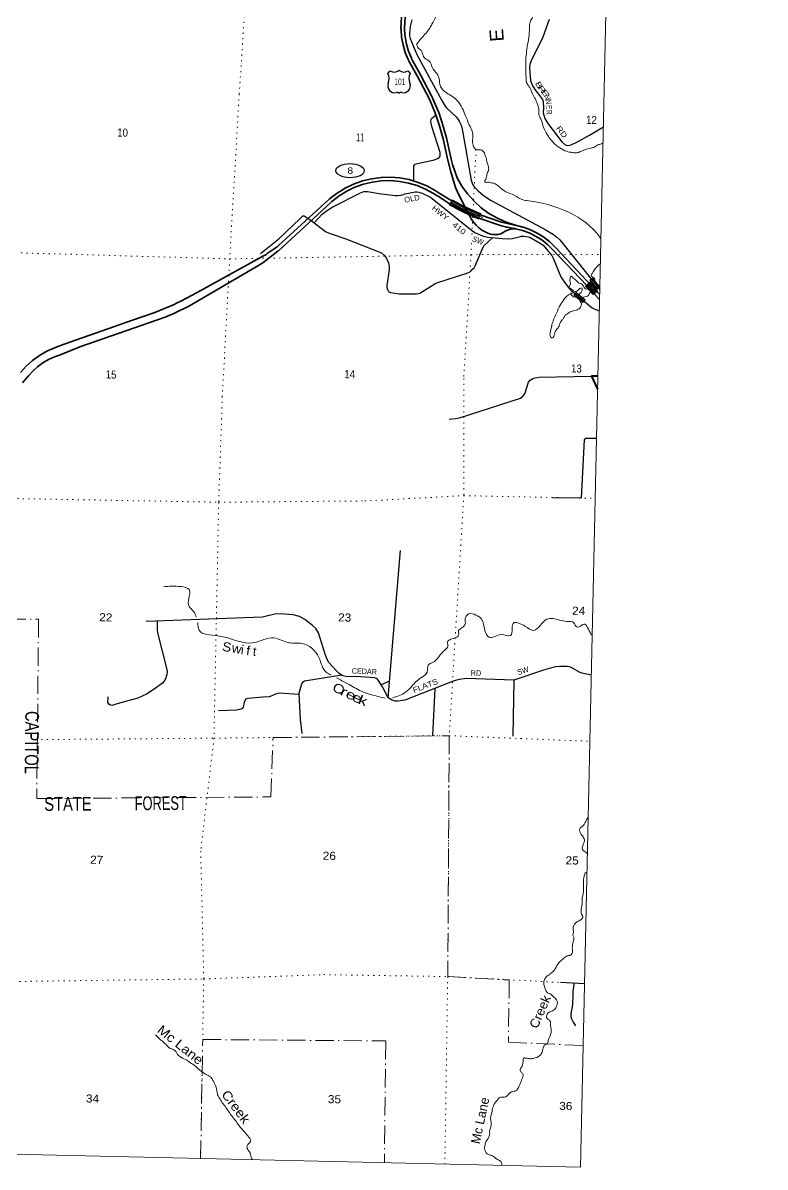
# Model space of a CAD drawing. Header units: feet. Extents: x -751810 to -497223, y -177792 to 12311.
# Drawn here: x -513440 to -497223, y -177792 to -152793 of the extents above; entities that cross this region are included whole.
import ezdxf
from ezdxf.enums import TextEntityAlignment as Align

# ---------------------------------------------------------------- set-up
doc = ezdxf.new("R2010")
doc.units = ezdxf.units.FT
doc.header["$LTSCALE"] = 80
doc.linetypes.add('DOT_DASHED', pattern=[7.7, 5, -1.2, 0.3, -1.2])
doc.linetypes.add('DOTTED', pattern=[1.5, 0.3, -1.2])
for name, color, linetype, lineweight in [('16', 7, 'Continuous', 25), ('17', 7, 'Continuous', 25), ('20', 7, 'Continuous', 70), ('23', 7, 'Continuous', 70), ('26', 7, 'Continuous', 40), ('29', 7, 'Continuous', 25), ('31', 7, 'Continuous', 13), ('39', 7, 'Continuous', 13), ('4', 7, 'Continuous', 13), ('44', 7, 'DOT_DASHED', 13), ('57', 7, 'Continuous', 13), ('59', 7, 'Continuous', 13), ('7', 7, 'DOTTED', 13)]:
    doc.layers.add(name, color=color, linetype=linetype, lineweight=lineweight)
doc.layers.add('30', color=7, linetype='Continuous')
doc.layers.add('41', color=7, linetype='Continuous')

msp = doc.modelspace()

# ---------------------------------------------------------------- linework, layer by layer
at = {"layer": '16'}
for p, q in [((-505464.98, -153901.32), (-505413.67, -153842.56)), ((-505221.91, -153836.59), (-505222.19, -153836.79)), ((-505029.82, -153842.47), (-504978.43, -153901.32))]:
    msp.add_line(p, q, dxfattribs=at)
for centre, radius, start, end in [((-505657.96, -154011.95), 222.05, 332.97043, 29.75871), ((-505322.59, -153684.9), 182.07, 239.97227, 303.45418), ((-505120.81, -153685.4), 181.52, 236.33975, 300.08743), ((-505120.82, -153684.9), 182.07, 236.54582, 236.59441), ((-504785.46, -154011.95), 222.05, 150.24129, 207.02957), ((-505318.77, -154166.85), 151.42, 159.09177, 283.81923), ((-505124.65, -154166.85), 151.42, 256.18077, 20.90823)]:
    msp.add_arc(centre, radius, start, end, dxfattribs=at)
for centre, major_axis, start_param, end_param in [((-505263.43, -154365.67), (-19.56, 51.67), 4.95877769, 6.28318531), ((-505179.98, -154365.67), (19.56, 51.67), 0, 1.32637542)]:
    msp.add_ellipse(centre, major_axis=major_axis, ratio=0.929097, start_param=start_param, end_param=end_param, dxfattribs=at)
at = {"layer": '17'}
msp.add_ellipse((-506291.54, -156022.39), major_axis=(-309.24, 1), ratio=0.500121, dxfattribs=at)
at = {"layer": '20', "lineweight": 35}
for points in [[(-502691.06, -157288.97), (-502715.83, -157289.98), (-502724.53, -157290.34), (-502767.06, -157296.09), (-502808.75, -157306.26), (-502849.16, -157320.73), (-502887.82, -157339.35), (-502924.33, -157361.9), (-502949.63, -157376.45), (-502986.09, -157393.24), (-503024.11, -157406.12), (-503063.27, -157414.96), (-503103.14, -157419.66), (-503143.28, -157420.17), (-503183.26, -157416.47), (-503222.63, -157408.62), (-503260.96, -157396.7), (-503263.22, -157395.81), (-503338.03, -157361.54), (-503408.85, -157319.65), (-503474.91, -157270.58), (-503535.47, -157214.87), (-503589.88, -157153.14), (-503637.54, -157086.06), (-503677.92, -157014.37), (-503690.61, -156993.4), (-503912.01, -156551.86), (-503984.68, -156386.16), (-504092.05, -156047.34), (-504152.52, -155790.87), (-504260.77, -155322.98), (-504341.9, -155023.78), (-504348.64, -154998.94), (-504356.99, -154973.78), (-504421.82, -154778.44), (-504558.21, -154463.11), (-504823.57, -153950.38), (-504991.87, -153651.2), (-505005.89, -153626.26), (-505018.1, -153601.2), (-505020.68, -153595.9), (-505085.44, -153438.48), (-505133.4, -153275.16), (-505164.03, -153107.71), (-505176.98, -152937.99), (-505178.71, -152916.85), (-505069.97, -151014.62)], [(-502545.75, -157247.35), (-502570.75, -157240.24), (-502680.17, -157214.94), (-502880.82, -157148.86), (-503073.46, -157062.17), (-503255.98, -156955.83), (-503426.39, -156830.98), (-503582.81, -156689.01), (-503723.54, -156531.46), (-503847.03, -156360.07), (-503951.92, -156176.71), (-504052.62, -155886.23), (-504079.14, -155773.73), (-504187.67, -155304.61), (-504269.58, -155002.59), (-504276.26, -154977.94), (-504284.68, -154952.59), (-504351.19, -154752.18), (-504480.39, -154453.48), (-504490.73, -154429.55), (-504504.23, -154403.48), (-504757.26, -153914.58), (-504926.2, -153614.26), (-504939.09, -153591.34), (-504952.28, -153564.26), (-504952.59, -153563.62), (-505014.36, -153413.5), (-505060.09, -153257.74), (-505089.3, -153098.05), (-505100.08, -152956.83), (-505101.79, -152934.34), (-505102.66, -152906.83), (-504994.66, -151017.4)], [(-503448.36, -156986.82), (-502982.52, -157145.71), (-502570.75, -157241.53), (-502545.75, -157247.35)], [(-503475.33, -157057.19), (-503001.99, -157218.51), (-502898.05, -157246.39), (-502872.88, -157253.15), (-502848.05, -157258.35), (-502749.44, -157279.02), (-502691.06, -157288.97)], [(-500839.73, -158836.55), (-500956.91, -158712.83), (-501120.15, -158529.16), (-501865.87, -157742.25), (-501979.22, -157632.74), (-502103.39, -157535.68), (-502237.03, -157452.13), (-502378.67, -157383.01), (-502526.75, -157329.07), (-502679.67, -157290.91), (-502691.06, -157288.97)], [(-500837.29, -158725.78), (-500899.72, -158663.32), (-501787.25, -157715.87), (-501810.9, -157690.73), (-501835.75, -157666.72), (-501929.77, -157575.88), (-502060.16, -157473.97), (-502200.48, -157386.24), (-502349.21, -157313.65), (-502463.52, -157271.32), (-502487.7, -157262.37), (-502513.52, -157254.61), (-502520.75, -157252.44), (-502545.75, -157247.35)]]:
    msp.add_lwpolyline(points, dxfattribs=at)
at = {"layer": '23', "lineweight": 35}
for points in [[(-513489.83, -160432.61), (-513365.78, -160294.75), (-513228.01, -160170.62), (-513078.02, -160061.57), (-512917.44, -159968.79), (-512765.6, -159901.13), (-512740.68, -159890.49), (-512715.6, -159881.04), (-512541.07, -159815.22), (-511044.9, -159285.31), (-510560.5, -159119.33), (-510136.77, -158944.1), (-510081.44, -158917.27), (-509987.81, -158872.88), (-509629.63, -158685.15), (-508180.98, -157885.1), (-508149.56, -157866.19), (-508124.62, -157851.18), (-508099.56, -157833.45), (-507886.19, -157682.44), (-507851.5, -157654.61), (-506763.1, -156659.03), (-506738.03, -156636.1), (-506713.1, -156616.96), (-506574.58, -156510.64), (-506398.84, -156402.9), (-506212.8, -156314.12), (-506018.51, -156245.28), (-505818.08, -156197.13), (-505613.71, -156170.18), (-505407.65, -156164.75), (-505202.15, -156180.89), (-504999.46, -156218.42), (-504801.8, -156276.93), (-504611.34, -156355.78), (-504430.17, -156454.11), (-504341.23, -156511.94), (-504034.34, -156706.47), (-503788.31, -156834.85), (-503448.36, -156986.82)], [(-513444.81, -160658.22), (-513319.14, -160505.03), (-513224.25, -160399.52), (-513118.85, -160304.5), (-513004.1, -160221.03), (-512881.25, -160150), (-512751.65, -160092.21), (-512664.48, -160062.05), (-512638.84, -160050.91), (-512194.39, -159873.1), (-510333.44, -159220.1), (-510138.56, -159139.67), (-509802.94, -158971.6), (-508339.9, -158123.26), (-508199.51, -158034.86), (-507870.08, -157783.53), (-507863, -157777.51), (-506714.15, -156716.61), (-506688.63, -156693.04), (-506664.15, -156674.25), (-506531.89, -156572.73), (-506362.88, -156469.11), (-506183.96, -156383.73), (-505997.09, -156317.52), (-505804.33, -156271.21), (-505607.78, -156245.3), (-505409.61, -156240.08), (-505211.97, -156255.6), (-505017.03, -156291.69), (-504826.94, -156347.96), (-504643.77, -156423.8), (-504469.53, -156518.36), (-504408.99, -156557.72), (-504383.51, -156574.29), (-504358.99, -156589.73), (-504101.37, -156750.97), (-503776.84, -156923.87), (-503475.33, -157057.19)]]:
    msp.add_lwpolyline(points, dxfattribs=at)
at = {"layer": '26'}
msp.add_lwpolyline([(-500876.55, -160509.03), (-501013.36, -160509.33), (-500882.83, -160794.45)], dxfattribs=at)
at = {"layer": '29'}
for p, q in [((-505456.15, -167536.53), (-505192.41, -164317.22)), ((-505426.42, -167173.65), (-505610.48, -167257.09)), ((-502716.17, -167152.68), (-502736.35, -168374.2)), ((-504442.35, -167334.94), (-504490.26, -168370.82)), ((-501168.8, -173785.95), (-501691.28, -173761.06))]:
    msp.add_line(p, q, dxfattribs=at)
for points in [[(-504941, -152722.95), (-504980.56, -152875.01), (-504991.67, -153019.19), (-504989.66, -153073.35), (-504976.61, -153131.22), (-504834.01, -153485.35), (-504287.94, -154485.88), (-504215.85, -154615.92), (-504185.15, -154651.56), (-503972.32, -154847.96), (-503927.18, -154904.77), (-503905.13, -154942.88), (-503873.05, -155011.09), (-503852.77, -155070.48), (-503646.75, -156226.68), (-503617.45, -156316.95), (-503579.36, -156377.12), (-503495.28, -156462.02), (-503372.87, -156563.68), (-503210.28, -156672.15), (-502031.17, -157309.87), (-501846.31, -157416.2), (-501771.28, -157475.06), (-501709.99, -157532.54), (-501506.85, -157787.58), (-500835.01, -158622.11)], [(-501943.14, -152719.1), (-502075.98, -153101.87), (-502334.04, -153623.89), (-502362.86, -153700.66), (-502372.97, -153773.8), (-502345.42, -154052.64), (-502312.67, -154153.71), (-502257.71, -154250.55), (-502102.38, -154443), (-502087.85, -154467.88), (-502075.58, -154508.02), (-502067.9, -154649.27), (-502068.92, -154760.99), (-502058.9, -154812.72), (-502035.47, -154880.53), (-501971.85, -154992.63), (-501661.94, -155390.81), (-501598.15, -155450.73), (-501569.47, -155462.69), (-501531.43, -155469.29), (-501493, -155467.47), (-501457.16, -155455.52), (-501354.12, -155404.14), (-501059.19, -155249.88), (-500756.7, -155064.08)], [(-504412.46, -154806.64), (-504504, -154884.1), (-504527.79, -154907.3), (-504532.67, -154951.04), (-504509.99, -155046.84), (-504330.47, -155620.37), (-504331.94, -155696.98), (-504346.28, -155740.02), (-504379.21, -155761.93), (-504485.07, -155797), (-504886.35, -155888.25), (-504901.77, -155915.35), (-504905.73, -155977.68), (-504906.74, -156245.87)], [(-507078.75, -157159.3), (-506899.08, -156969.93), (-506781.86, -156884.61), (-506669.73, -156811.76), (-506066.24, -156504.75), (-505989, -156479.41), (-505968.96, -156475.4), (-505908.5, -156478.06), (-505657.8, -156522.05), (-505308.41, -156567.68), (-505254.06, -156567.47), (-505178.11, -156553.64), (-505087.88, -156524.84), (-504869.38, -156483.4), (-504831.3, -156483.43), (-504787.19, -156489.45), (-504715.05, -156515.12), (-504533.85, -156601.9), (-503638.68, -157321.93), (-503565.33, -157372.06), (-503517.22, -157396.13), (-503437.03, -157432.24), (-503373.89, -157450.94), (-503277.66, -157472.35), (-502962.29, -157504.61), (-502824.61, -157512.47), (-502746.81, -157505.45), (-502594.07, -157464.33), (-502546.22, -157455.53), (-502494.83, -157456.31), (-502452.73, -157458.32), (-502396.6, -157464.33), (-502361.46, -157477.86), (-502115.08, -157618.54), (-502073.85, -157652.89), (-502003.68, -157729.12), (-501885.41, -157877.56), (-501852.81, -157937.06), (-501687.31, -158344.15), (-501615.77, -158451.26), (-501499.5, -158603.71), (-501459.4, -158641.82), (-501383.23, -158706.01), (-501208.82, -158850.44), (-501000.57, -159021.15), (-500942.19, -159051.03), (-500845.11, -159080.77)], [(-508246.25, -157832), (-507844.76, -157514.55), (-507549.71, -157227.33), (-507377.18, -157057.29), (-507321.45, -157008.35), (-507290.95, -157005.5), (-507143.13, -157110.7), (-506826.25, -157349.93), (-506747.92, -157388.49), (-506381.93, -157508.41), (-505605.95, -157819.95), (-505541.12, -157872.64), (-505498.1, -157944.36), (-505452.7, -158035.22), (-505438.32, -158129.21), (-505438.36, -158183.45), (-505485.17, -158532.72), (-505486.15, -158577.94), (-505476.59, -158618.59), (-505447.92, -158659.23), (-505411.39, -158686.04), (-505220.74, -158709.93), (-505061.74, -158714.74), (-504843.32, -158711.83), (-504766.99, -158695.44), (-504707.11, -158664.01), (-504479.24, -158512.76), (-504420.35, -158482.31), (-503717.73, -158255.77), (-503662.82, -158222.9), (-503622.2, -158184.65), (-503581.57, -158141.61), (-503555.71, -158099.5), (-503392.3, -157705.57), (-503361.72, -157658.66), (-503168.79, -157483.49)], [(-504125.7, -161448.55), (-503987.82, -161439.79), (-503897.13, -161419.2), (-502568.34, -160996.03), (-502506.21, -160942.49), (-502470.47, -160894.23), (-502396.2, -160644.66), (-502353.27, -160598.21), (-502300.69, -160559.95), (-502248.12, -160545.61), (-502157.31, -160531.26), (-501013.36, -160509.33)], [(-500906.6, -161874.2), (-501155.94, -161875.89), (-501177.54, -161906), (-501244.86, -163174.59), (-501859.13, -163168.11)], [(-505456.15, -167536.53), (-505585.66, -167296.91), (-505672.54, -167157.5), (-505701.21, -167124.02), (-505746.81, -167102.67), (-506054.39, -167081.29), (-506386.62, -167075.27), (-506446.8, -167057.08), (-506532.83, -167004.48), (-506596.01, -166942.03), (-506752.68, -166765.39), (-506790.92, -166703.23), (-506836.79, -166588.25), (-506982.1, -166119.86), (-507040.71, -166022.04), (-507115.92, -165952.5), (-507278.42, -165828.17), (-507393.2, -165761.59), (-507393.2, -165761.59), (-507536.51, -165722.98), (-507808.93, -165703.85), (-507933.5, -165708.99), (-508203.65, -165779.39), (-510746.94, -165869.71)], [(-510505.66, -165861.14), (-510504.52, -166048.13), (-510500.88, -166118.89), (-510294.18, -166918.86), (-510289.45, -166971.01), (-510291.83, -167029.59), (-510322.74, -167123.48), (-510356.36, -167176.63), (-510392.2, -167216.08), (-510573.57, -167349.58), (-510736.32, -167459.95), (-510930.26, -167546.3), (-511277.78, -167642.56), (-511450.68, -167695.75), (-511489.08, -167706.21), (-511524.92, -167699.04), (-511560.94, -167678.32), (-511581.89, -167639.41), (-511574.16, -167520.79)], [(-501020.41, -167044.66), (-501227.66, -166998.5), (-501280.52, -166979.84), (-501458.59, -166875.75), (-501495.3, -166864.62), (-501545.49, -166857.44), (-501710.38, -166855.05), (-501810.7, -166861.07), (-502066.82, -166933.91), (-502714.29, -167152.05), (-503750.86, -167120.71), (-503908.93, -167135.97), (-504020.38, -167170.98), (-505093.1, -167587.79), (-505146.8, -167599.8), (-505237.61, -167609.37), (-505314.08, -167609.37), (-505369.16, -167589.52), (-505456.15, -167536.53)], [(-506467.58, -167044.38), (-507290.21, -167172.86), (-507335.77, -167210.09), (-507361.54, -167263.37), (-507407.51, -167445.3), (-507378.89, -168012.25), (-507342.15, -168319.57)], [(-507412.56, -167465.29), (-507842.39, -167439.62), (-507907.31, -167450.34), (-507999.39, -167495.9), (-508062.24, -167520.91), (-508197.83, -167528.18), (-508525.84, -167554.38), (-508575.91, -167571.14), (-508604.28, -167640.79), (-508627.55, -167740.81), (-508650.11, -167769.56), (-508673.28, -167785.76), (-508772.66, -167806.93), (-509167.97, -167821.17)], [(-501397.81, -173775.04), (-501423.63, -173942.77), (-501427.53, -174008.12), (-501430.86, -174243.72), (-501464.26, -174444.86), (-501467.08, -174500.48), (-501454.7, -174554.84), (-501418.65, -174626.85), (-501364.62, -174703.02)]]:
    msp.add_lwpolyline(points, dxfattribs=at)
at = {"layer": '31'}
for p, q in [((-500991.61, -158370.63), (-500835.49, -158565.89)), ((-501350.93, -158682.86), (-501158.27, -158842.19)), ((-500835.49, -158565.89), (-500894.07, -158612.73)), ((-501158.27, -158842.19), (-501206.07, -158899.98))]:
    msp.add_line(p, q, dxfattribs=at)
for points in [[(-500894.07, -158612.73), (-501050.19, -158417.47), (-500991.61, -158370.63)], [(-501206.07, -158899.98), (-501398.73, -158740.65), (-501350.93, -158682.86)]]:
    msp.add_lwpolyline(points, dxfattribs=at)
for points in [[(-501038.95, -158418.72), (-500992.86, -158381.86), (-500846.72, -158564.63), (-500892.81, -158601.49)], [(-501387.46, -158739.58), (-501349.86, -158694.11), (-501169.53, -158843.25), (-501207.13, -158888.71)]]:
    msp.add_lwpolyline(points, close=True, dxfattribs=at)
at = {"layer": '39'}
for p, q in [((-501126.51, -171360), (-501115.42, -171368.3)), ((-502972.3, -177744.15), (-502976.85, -177753.65))]:
    msp.add_line(p, q, dxfattribs=at)
for points in [[(-500625.08, -147062.69), (-500641.48, -147081.78), (-500790.18, -147165.22), (-500867.49, -147203.85), (-501054.17, -147276.38), (-501238.97, -147355.01), (-501469.83, -147424.57), (-501615.58, -147465.75), (-501744.85, -147489.14), (-501864.36, -147526.86), (-502057.03, -147597.25), (-502260.24, -147689.59), (-502504.56, -147821.34), (-502689.86, -147922.12), (-502816.49, -148008.06), (-502830.83, -148019.84), (-503081.55, -148258.27), (-503186.56, -148366.85), (-503331.74, -148563.23), (-503389.79, -148640.57), (-503411.77, -148724.75), (-503432.83, -148766.61), (-503451.28, -148782.34), (-503518.04, -148889.73), (-503581.81, -148952.84), (-503692.21, -149033.07), (-503753.78, -149088.18), (-503797.49, -149153.74), (-503808.08, -149177.7), (-503803.62, -149248.33), (-503818.19, -149360.89), (-503824.85, -149388.95), (-503854.49, -149454.82), (-503866.15, -149527.13), (-503904.54, -149625.05), (-503935.29, -149741.28), (-503964.88, -149805.14), (-503992.99, -149893.21), (-504046.78, -149960.56), (-504187.71, -150056.26), (-504240.75, -150089.38), (-504370.06, -150205.48), (-504446.6, -150300.57), (-504511.53, -150416.05), (-504509.08, -150486.64), (-504520.61, -150552.91), (-504522.89, -150564.95), (-504542.87, -150649.17), (-504541.85, -150693.53), (-504542.88, -150739.86), (-504561.16, -150838.22), (-504556.48, -150898.78), (-504520.27, -151169.64), (-504503.93, -151248.6), (-504485.8, -151428.36), (-504440.03, -151721.59), (-504428.38, -151830.68), (-504410.78, -151853.23), (-504384.38, -151932.4), (-504348.58, -152221.39), (-504346.98, -152239.56), (-504327.02, -152427.42), (-504335.96, -152467.54), (-504379.93, -152545.19), (-504414.25, -152641.18), (-504502.68, -152818.64), (-504550.99, -152910.3), (-504631.78, -153015.36), (-504819.71, -153235), (-504830.13, -153250.9), (-504821.37, -153309.53), (-504762.45, -153373.29), (-504721.31, -153422.55), (-504694.91, -153501.72), (-504673.92, -153552.56), (-504572.81, -153619.25), (-504561.02, -153631.6), (-504523.85, -153678.75), (-504505.14, -153741.64), (-504474.32, -153802.77), (-504374.7, -153935.93), (-504351.83, -153992.86), (-504338.74, -154037.48), (-504338.21, -154104), (-504323.29, -154156.73), (-504268.98, -154246.58), (-504174.22, -154327.24), (-504045.25, -154406.62), (-503940.71, -154499.57), (-503886.03, -154573.32), (-503803.22, -154738.36), (-503795.53, -154754.65), (-503686.82, -155021.02), (-503623.57, -155161.45), (-503610.85, -155222.19), (-503610.05, -155276.62), (-503617.03, -155409.49)], [(-510634.16, -150128.23), (-510833.85, -150333.52), (-510980.71, -150515.76), (-511015.74, -150553.3), (-511105.86, -150625.92), (-511207.91, -150692.24), (-511305.53, -150740.51), (-511493.95, -150800.92), (-511609.49, -150840.75), (-511793.7, -150893.2), (-511836.05, -150898.33), (-512007.44, -150916.79), (-512190.04, -150896.72), (-512196.02, -150894.58), (-512374.65, -150876.6), (-512454.67, -150856.73), (-512602.68, -150819.26), (-512710.45, -150780.66), (-512796.63, -150766.7), (-512959.17, -150749.08), (-513036.82, -150713.13), (-513138.73, -150682.72), (-513228.93, -150668.67), (-513332.77, -150634.18), (-513447.14, -150621.63), (-513500.93, -150598.3), (-513597.21, -150586.14), (-513712.31, -150605.82), (-513728.57, -150613.53), (-513965.23, -150672.91), (-514069.25, -150737.17), (-514162.98, -150791.58), (-514222.59, -150848.74), (-514273.56, -150879.88), (-514356.58, -150904.28), (-514428.42, -150969.24), (-514456.26, -151045.22), (-514499.02, -151159.18), (-514536.82, -151230.92), (-514581.95, -151360.94), (-514619.57, -151424.62), (-514714.24, -151521.33), (-514799.58, -151559.8), (-514819.77, -151563.4), (-514898.23, -151563.71), (-514938.03, -151544.71), (-515023.99, -151520.68), (-515100.7, -151533.14), (-515140.07, -151584.68), (-515157.72, -151654.85), (-515187.88, -151744.89), (-515231.49, -151806.42), (-515258.16, -151830.03), (-515315.49, -151875.14), (-515388.85, -151917.9), (-515508.05, -152032.22), (-515583.06, -152058.82), (-515632.12, -152094.03), (-515692.12, -152169.32), (-515706.6, -152187.15), (-515782.91, -152272.16), (-515808.52, -152338.11), (-515806.95, -152358.3), (-515797.3, -152467.34), (-515763.03, -152554.75), (-515766.87, -152637.3), (-515770.64, -152715.81), (-515751.02, -152829.11), (-515690.22, -152989.63), (-515554.9, -153327.11), (-515479.49, -153554.47), (-515441.29, -153736.68), (-515443.88, -153762.83), (-515470.87, -153981.92), (-515496.43, -154045.86), (-515522.34, -154125.92), (-515551.74, -154181.71), (-515564.75, -154314.45), (-515514.58, -154591.63), (-515511.54, -154726.73), (-515525.53, -154994.47), (-515572.05, -155277.64), (-515601.36, -155420.09), (-515618.03, -155627.32), (-515593.81, -155805.2), (-515562.36, -155928.81), (-515498.57, -156045.07), (-515460.64, -156148.67), (-515427.54, -156197.75), (-515399.84, -156218.51), (-515390.01, -156228.79), (-515348.55, -156263.95), (-515296.91, -156293.29), (-515202.28, -156379.97), (-515098.63, -156513.21)], [(-500672.77, -150559.8), (-500708.01, -150516.71), (-500742.81, -150453.48), (-500772.29, -150422.6), (-500830.34, -150409.25), (-500899.01, -150421.87), (-501128.52, -150431), (-501251.65, -150450.49), (-501358.76, -150472.36), (-501535.02, -150528.99), (-501585.59, -150542), (-501675.04, -150584.4), (-501742.88, -150649.44), (-501793.95, -150684.61), (-501847.97, -150762.04), (-501858.25, -150771.89), (-501929.93, -150919.48), (-502011.01, -151218.02), (-502075.42, -151490.72), (-502112.83, -151635.02), (-502122.22, -151695.28), (-502119, -151731.62), (-502111.59, -151760.01), (-502080.37, -151803.01), (-502047.72, -151872.24), (-502040.97, -151930.83), (-502046.07, -151979.09), (-502078.44, -152077.14), (-502085.14, -152197.93), (-502102.35, -152247.94), (-502112.72, -152261.83), (-502228.01, -152470.94), (-502255.36, -152524.76), (-502281.5, -152614.89), (-502327.98, -152714.65), (-502364.09, -152800.53), (-502372.37, -152901.12), (-502376.89, -153013.88), (-502399.43, -153212.92), (-502412.58, -153261.01), (-502439.35, -153470.03), (-502453.09, -153635), (-502451.26, -153733.78), (-502446.96, -153991.86), (-502444.06, -154042.3), (-502415.84, -154129.58), (-502374.92, -154188.91), (-502363.26, -154207.3), (-502286.75, -154384.3), (-502249.94, -154447.58), (-502198.27, -154565.59), (-502166.46, -154673.1), (-502165.19, -154796.06), (-502125.02, -154889.64), (-502051.51, -155110.92), (-501956.59, -155274.21), (-501878.47, -155378.68), (-501742.35, -155498.53), (-501595.46, -155586.37), (-501469.47, -155619.33), (-501449.41, -155621.78), (-501349.12, -155634.04), (-501316.82, -155628.69), (-501237.6, -155594.13), (-501008.75, -155524.53), (-500935.71, -155495.88), (-500878.55, -155458.84), (-500842.14, -155449.55), (-500764.31, -155416.59)], [(-503617.03, -155409.49), (-503604.12, -155462.17), (-503571.47, -155531.4), (-503547.8, -155552.07), (-503485.78, -155567.52), (-503429.45, -155566.73), (-503370.21, -155616.38), (-503330.1, -155711.97), (-503313.35, -155772.8), (-503311.61, -155784.93), (-503264.98, -155949.19), (-503264.05, -155997.58), (-503294.13, -156083.58), (-503316.57, -156187.9), (-503337.65, -156231.78), (-503347.98, -156243.64), (-503348.42, -156263.79), (-503324.66, -156280.43), (-503290.3, -156273.11), (-503234.15, -156280.38), (-503148.06, -156298.37), (-503058.76, -156352.7), (-502983.75, -156416.81), (-502848.78, -156498.34), (-502657.58, -156583.1), (-502633.77, -156597.72), (-502528.43, -156654.42), (-502390.24, -156681.6), (-500835.06, -157477.16), (-500810.45, -157513.34)], [(-501092.34, -158603.05), (-500972.16, -158483.87), (-500953.34, -158452.03), (-500940.49, -158410.37), (-500985.24, -158347.92), (-501022.89, -158323.56), (-500997.33, -158259.63), (-500938.92, -158166.16), (-500822.43, -158056.23)], [(-501027.24, -158675.26), (-501067.75, -158711.55), (-501072.21, -158731.61), (-501103.04, -158761.16), (-501218.49, -158796.95), (-501243.33, -158828.65), (-501266.72, -158868.88), (-501235.44, -158925.57), (-501246.7, -158979.73), (-501273.82, -159023.48), (-501304.57, -159049.01), (-501353.3, -159070.12), (-501476.76, -159103.72), (-501482.83, -159105.6), (-501538.1, -159148.74), (-501570.58, -159162.15), (-501635.1, -159259.49), (-501680.45, -159308.89), (-501725.14, -159418.77), (-501772.91, -159486.25), (-501804.1, -159531.93), (-501838.83, -159646.04), (-501849.28, -159663.96), (-501875.73, -159677.49), (-501903.52, -159660.77), (-501920.75, -159622.1), (-501921.64, -159571.7), (-501888.39, -159433.36), (-501886.11, -159421.32), (-501853.3, -159303.12), (-501781.13, -159133.39), (-501696.67, -158953.84), (-501652.93, -158886.27), (-501518.88, -158738.03), (-501433.32, -158689.5), (-501455.17, -158708.62), (-501373.31, -158784.63), (-501332.41, -158764.25), (-501320.12, -158754.43), (-501227.36, -158653.67), (-501218.15, -158601.46), (-501221.95, -158591.31), (-501250, -158586.67), (-501319.66, -158643.6), (-501325.78, -158647.5), (-501344.14, -158659.19), (-501394.41, -158658.1), (-501423.94, -158629.25), (-501504.88, -158560.98), (-501486.11, -158531.16), (-501484.57, -158371.98), (-501455.36, -158324.24), (-501427.92, -158357.09), (-501382.41, -158390.32), (-501323.44, -158452.06), (-501279.84, -158481.23), (-501247.85, -158489.98), (-501190.8, -158547.65), (-501186.92, -158553.78), (-501127.82, -158609.47), (-501095.56, -158606.14), (-501092.34, -158603.05)], [(-500834.05, -158578.11), (-500834.78, -158555.14), (-500847.45, -158521.14), (-500901.53, -158564.01), (-501027.24, -158675.26)], [(-509653.2, -165776.37), (-509700.35, -165667.58), (-509809.42, -165541.49), (-509814.92, -165370.61), (-509808.57, -165176.04), (-509985.13, -165109.98), (-510365.71, -165111.49)], [(-503921.55, -166068.81), (-503854.24, -166012.79), (-503774.55, -165921.03), (-503776.65, -165820.56), (-503700.32, -165706.6), (-503543.51, -165729.84), (-503417.83, -165822.34), (-503348.47, -166065.59), (-503251.25, -166215.39), (-503142.78, -166206.92), (-502991.44, -166157.68), (-502784.8, -166178.55), (-502750.25, -166031.08), (-502705.34, -165894), (-502610.96, -165911.17), (-502471.02, -165974.01), (-502273.92, -166064.85), (-502135.25, -165958.97), (-501988.69, -165821.22), (-501712.79, -165840.35), (-501556.25, -165869.61), (-501401.94, -165900.8), (-501336.72, -165991.3), (-501286.8, -165986.92), (-501182.61, -165928.1), (-501027.3, -166142.44), (-501001.17, -166171.91)], [(-506707.46, -167039.37), (-506802.62, -166987.99), (-506974.08, -166657.03), (-507341.24, -166351.75), (-507630.27, -166336.2), (-507956.46, -166231.07), (-508386.85, -166333.37), (-509178.05, -166182.8), (-509589.98, -166060.79), (-509618.15, -165895.68)], [(-503921.55, -166068.81), (-503931.12, -166188.98), (-504087.65, -166258.12), (-504163.86, -166319.87), (-504153.04, -166418.62), (-504216.74, -166490.83), (-504490.5, -166768.97), (-504581.47, -166822.2), (-504609.9, -166977.9), (-504733.99, -167096.3), (-504941.03, -167282.26), (-505078.86, -167418.29), (-505365.05, -167537.53)], [(-505525.63, -167543.37), (-506044.24, -167394.52), (-506352.6, -167227.73), (-506584.81, -167104.53)], [(-501088.57, -170146.99), (-501142.55, -170239.91), (-501169.19, -170292.78), (-501216.19, -170345.84), (-501263.3, -170388.73), (-501274.92, -170416), (-501271.15, -170454.99), (-501250.27, -170507.4), (-501200.41, -170573.12), (-501179.59, -170620.43), (-501170.64, -170667.87), (-501183.83, -170708.73), (-501206.99, -170770.05), (-501216.72, -170817.67), (-501197.47, -170876.88), (-501146.26, -170906.94), (-501106.28, -170944.63)], [(-501126.51, -171360), (-501138.48, -171355.71), (-501161.32, -171387.46), (-501183.07, -171461.55), (-501189.67, -171666.95), (-501192, -171771.69), (-501220.26, -171956.47), (-501217.72, -172023.02), (-501235.78, -172111.3), (-501240.62, -172238.15), (-501223.6, -172286.88), (-501207.97, -172307.37), (-501219.1, -172355.49), (-501268.38, -172400.77), (-501323.33, -172429.81), (-501386.95, -172486.87), (-501412.2, -172536.69), (-501416.53, -172550.71), (-501419.4, -172588.93), (-501410.47, -172639.51), (-501415.57, -172687.76), (-501424.18, -172713.77), (-501403.24, -172766.62), (-501419.65, -172871.05), (-501431.36, -172945.36), (-501431.87, -173058.19), (-501428.52, -173088.49), (-501437.23, -173118.53), (-501470.25, -173156.1), (-501506.8, -173171.44), (-501532.98, -173172.87), (-501545.12, -173176.65), (-501630.9, -173235.23), (-501713.02, -173310.03), (-501748.18, -173353.6), (-501833.74, -173492.8), (-501864.7, -173528.4), (-501903.52, -173555.77), (-501928.27, -173583.45), (-501993.5, -173622.33), (-502018.39, -173656.05), (-502054.31, -173733.86), (-502055.8, -173800.33), (-502027.75, -173895.65), (-501989.16, -173969.03), (-501961.56, -173993.81), (-501939.63, -174002.34), (-501931.59, -174002.53), (-501887.89, -174027.65), (-501832.83, -174083.25), (-501766.23, -174163.29), (-501765.65, -174227.79), (-501789.3, -174295.79), (-501810.21, -174331.61), (-501887.8, -174384.33), (-501928.37, -174399.57), (-501994.45, -174476.73), (-501997.58, -174527.04), (-501980.07, -174553.62), (-501924.68, -174595.12), (-501909.46, -174633.74), (-501909.63, -174641.79), (-501911.16, -174710.28), (-501894.73, -174785.19), (-501900.27, -174853.59), (-501960.51, -175029.61), (-501994.34, -175103.44), (-502041.11, -175126.6), (-502057.73, -175150.42), (-502096.88, -175282.56), (-502117.97, -175326.45), (-502144.77, -175356.09), (-502290.95, -175417.4), (-502371.53, -175423.71), (-502441.67, -175412.11), (-502449.71, -175411.94), (-502489.73, -175403.01), (-502506.67, -175440.93), (-502516.55, -175523.33), (-502534.02, -175585.42), (-502571.82, -175657.15), (-502574.36, -175681.27), (-502560.93, -175709.77), (-502515.67, -175755.09), (-502510.19, -175779.39), (-502514.88, -175809.51), (-502559.78, -175929.44), (-502637.89, -176095), (-502666.75, -176126.62), (-502737.42, -176139.19), (-502792.33, -176166.22), (-502802.51, -176172.04), (-502843.79, -176219.51), (-502890.87, -176256.77), (-502943.28, -176261.68), (-503021.9, -176270.05), (-503071.54, -176331.44)], [(-508422.02, -177634.07), (-508445.29, -177595.28), (-508465.79, -177522.29), (-508477.01, -177483.76), (-508537.12, -177383.72), (-508542.7, -177363.45), (-508523.09, -177295.36), (-508492.31, -177267.82), (-508480.03, -177258.01), (-508460.76, -177206.03), (-508495.7, -177148.86), (-508638.63, -176974.48), (-508705.36, -176900.49), (-508775.62, -176804.26), (-508939.63, -176583.07), (-508947.41, -176570.81), (-509101.55, -176357.91), (-509161.76, -176261.89), (-509186.78, -176210.97), (-509193.92, -176170.52), (-509230.5, -176006.51), (-509259.34, -175947.45), (-509296.06, -175880.15), (-509343.05, -175822.71), (-509446.28, -175762.03), (-509614.46, -175637.48), (-509703.27, -175561.01), (-509802.43, -175498.4), (-509857.82, -175456.9), (-509981.11, -175393.78), (-509992.99, -175385.47), (-510038.5, -175352.24), (-510112.74, -175253.91), (-510148.39, -175228.95), (-510242.02, -175188.64), (-510273.55, -175159.75), (-510367.85, -175058.96), (-510423.2, -175015.45), (-510541.35, -174902.06)], [(-503071.54, -176331.44), (-503106.56, -176368.97), (-503167.19, -176472.43), (-503196.33, -176606.82), (-503218.01, -176767.55), (-503210.6, -176795.93), (-503213.11, -176908.71), (-503232.41, -176962.71), (-503243.32, -177000.76), (-503238.5, -177055.27), (-503249.72, -177107.41), (-503256.2, -177127.43), (-503293.95, -177197.13), (-503327.01, -177236.72), (-503342.48, -177298.85), (-503352.31, -177379.24), (-503335.75, -177448.12), (-503298.72, -177501.31), (-503268.97, -177520.09), (-503232.97, -177528.93), (-503155.29, -177562.85), (-503090.07, -177614.65), (-502981.27, -177695.6), (-502972.3, -177744.15)]]:
    msp.add_spline(points, degree=3, dxfattribs=at)
at = {"layer": '4'}
msp.add_lwpolyline([(-745759.2, 12310.88), (-714696.48, 11306.43), (-683632.43, 10344.71), (-652567.08, 9425.72), (-621500.49, 8549.46), (-590432.73, 7715.93), (-559363.85, 6925.15), (-528293.92, 6177.09), (-497222.97, 5471.78), (-501256.99, -177792.42), (-532580.02, -177081.38), (-563902.02, -176327.26), (-595222.97, -175530.05), (-626542.79, -174689.77), (-657861.41, -173806.4), (-689178.81, -172879.95), (-720494.9, -171910.43), (-751809.61, -170897.82)], close=True, dxfattribs=at)
msp.add_lwpolyline([(-745759.2, 12310.88), (-714696.48, 11306.43), (-683632.43, 10344.71), (-652567.08, 9425.72), (-621500.49, 8549.46), (-590432.73, 7715.93), (-559363.85, 6925.15), (-528293.92, 6177.09), (-497222.97, 5471.78), (-501256.99, -177792.42), (-532580.02, -177081.38), (-563902.02, -176327.26), (-595222.97, -175530.05), (-626542.79, -174689.77), (-657861.41, -173806.4), (-689178.81, -172879.95), (-720494.9, -171910.43), (-751809.61, -170897.82)], close=True, dxfattribs=at)
at = {"layer": '44'}
for points in [[(-532249.77, -162961.29), (-532195.39, -162966.14), (-532218.46, -164291.53), (-530974.03, -164386.89), (-531006.97, -165739.84), (-528755.67, -165829.72), (-528751.75, -167150.73), (-520804.5, -167171.44), (-520812.42, -165834.76), (-518259.67, -165794.57), (-518266.35, -164492.83), (-514393.04, -164525.62), (-514393.82, -165817.87), (-513097.8, -165823.77), (-513135.8, -169740.45), (-508018.78, -169704.3), (-507974.29, -168407.65), (-504124.6, -168366.99), (-504157.37, -173629.9), (-502811.52, -173703.52), (-502832.18, -175065.34), (-501198.49, -175134.86)], [(-509556.64, -177608.2), (-509510.65, -175004.79), (-505510.26, -175035.7), (-505541.98, -177697.69)]]:
    msp.add_lwpolyline(points, dxfattribs=at)
at = {"layer": '57'}
for p, q in [((-501051.82, -158459.95), (-500883.53, -158646.39)), ((-500976.76, -158730.53), (-501145.04, -158544.09)), ((-501098.52, -158502.1), (-500930.28, -158688.59))]:
    msp.add_line(p, q, dxfattribs=at)
for points in [[(-501145.04, -158544.09), (-501098.52, -158502.1), (-501051.82, -158459.95)], [(-500883.53, -158646.39), (-500930.28, -158688.59), (-500976.76, -158730.53)]]:
    msp.add_lwpolyline(points, dxfattribs=at)
for points in [[(-501052.39, -158471.24), (-500894.82, -158645.81), (-500929.69, -158677.28), (-501087.22, -158502.67)], [(-501099.1, -158513.4), (-500941.57, -158688.01), (-500976.17, -158719.23), (-501133.74, -158544.66)]]:
    msp.add_lwpolyline(points, close=True, dxfattribs=at)
at = {"layer": '59'}
for points in [[(-504116.77, -156773.54), (-504084.82, -156717.01), (-504051.67, -156658.37)], [(-503489.05, -157068.85), (-503619.88, -157015.16), (-503780.18, -156943.85), (-503942.72, -156861.74), (-504039.54, -156808.8), (-504105.9, -156770.57), (-504081.84, -156728)], [(-504084.82, -156717.01), (-503970.97, -156783.31), (-503852.76, -156846.09), (-503691.05, -156925.11), (-503583.99, -156970.57), (-503510.38, -156999.79), (-503460.87, -157018.37)], [(-504081.84, -156728), (-503974.86, -156790.3), (-503856.39, -156853.22), (-503694.37, -156932.39), (-503587.03, -156977.97), (-503513.26, -157007.25), (-503471.25, -157023.02), (-503489.05, -157068.85)], [(-503465.46, -157008.1), (-503507.5, -156992.33), (-503580.95, -156963.17), (-503687.73, -156917.83), (-503849.13, -156838.96), (-503967.08, -156776.32), (-504073.97, -156714.07), (-504048.7, -156669.38)], [(-504051.67, -156658.37), (-503962.05, -156710.78), (-503814.84, -156788.72), (-503669.86, -156857.99), (-503524.88, -156921.86), (-503436.69, -156956.11)], [(-504048.7, -156669.38), (-503965.94, -156717.77), (-503818.44, -156795.87), (-503673.2, -156865.26), (-503527.94, -156929.25), (-503447.04, -156960.68), (-503465.46, -157008.1)], [(-504116.77, -156773.54), (-504043.46, -156815.78), (-503946.44, -156868.82), (-503783.61, -156951.08), (-503623.02, -157022.52), (-503484.55, -157079.34)], [(-503436.69, -156956.11), (-503460.87, -157018.37), (-503484.55, -157079.34)]]:
    msp.add_lwpolyline(points, dxfattribs=at)
for centre, radius, start, end in [((-501599.77, -152356.49), 5017.7, 240.19965, 249.07486), ((-511138.74, -172117.99), 16929.48, 63.3548, 64.87495)]:
    msp.add_arc(centre, radius, start, end, dxfattribs=at)
at = {"layer": '7'}
for p, q in [((-503539.72, -155555.55), (-503602.85, -156884.01)), ((-503609.78, -157029.87), (-503628.57, -157425.36)), ((-503637.21, -157607.1), (-503649.11, -157857.57)), ((-513155.64, -168452.93), (-509264.56, -168420.85)), ((-509488.17, -173681.64), (-509514.47, -175189.36)), ((-509522.59, -175655.65), (-509556.56, -177608.21))]:
    msp.add_line(p, q, dxfattribs=at)
for points in [[(-508449.9, -146797.12), (-508601.92, -152647.29), (-508712.16, -154346.92), (-508921, -157948.88), (-509082.33, -160951.26), (-509161.97, -163266.09), (-509264.56, -168420.85), (-509554.76, -170888.23), (-509488.17, -173681.64)], [(-524001.27, -157715.8), (-519197.82, -157795.22), (-514076.94, -157801.05), (-508921, -157948.88), (-503649.11, -157857.57), (-500818.02, -157850.34)], [(-503649.11, -157857.57), (-503807.89, -160560.71), (-503806.43, -163113.13), (-504124.6, -168366.99), (-504157.37, -173629.9), (-504220.77, -177726.97)], [(-529559.17, -163183.94), (-524645.87, -163209.71), (-522309, -163298.27), (-519580.4, -163075.11), (-514399.34, -163170.91), (-509161.97, -163266.09), (-505969.71, -163238.4), (-503806.62, -163122.18)], [(-503810.98, -163121.97), (-503806.62, -163122.18), (-500935.36, -163180.76)], [(-509264.56, -168420.85), (-504124.6, -168366.99), (-501052.22, -168489.43)], [(-530001.49, -173726.42), (-524859.84, -173782.84), (-519730.67, -173752.4), (-514590.06, -173750.6), (-509488.17, -173681.64), (-506863.81, -173587.24), (-504157.37, -173629.9), (-501168.8, -173785.95)]]:
    msp.add_lwpolyline(points, dxfattribs=at)

# ---------------------------------------------------------------- texts
at = {"layer": '16', "width": 0.6}
msp.add_text('101', height=140, dxfattribs=at).set_placement((-505202.11, -154148.36), align=Align.CENTER)
at = {"layer": '17', "width": 1.2}
msp.add_text(' 8 ', height=140, dxfattribs=at).set_placement((-506286.43, -156090.7), align=Align.CENTER)
at = {"layer": '30'}
for s, rotation, width, p in [('B', 299.576, 1.35, (-502218.85, -154177.19)), ('R', 305.908, 1.4, (-502146.53, -154279.63)), ('E', 306.908, 1.55, (-502071.33, -154368.54)), ('N', 292.401, 1.05, (-502035.59, -154438.81)), ('N', 277.112, 0.75, (-502011.4, -154521.6)), ('R', 271.962, 0.7, (-502001.63, -154749.1)), ('E', 269.477, 0.7, (-501999.29, -154633.42))]:
    msp.add_text(s, height=120, rotation=rotation, dxfattribs=dict(at, width=width)).set_placement(p, align=Align.CENTER)
for s, rotation, width, p in [('RD', 307.894, 1.2, (-501797.99, -155102.04)), ('HWY', 321.189, 1.1, (-504515.27, -156860.13)), ('410', 321.189, 1.2, (-504070.44, -157227.07)), ('SW', 339.502, 0.95, (-503634.13, -157560.37)), ('CEDAR', 357.462, 0.95, (-506256.54, -167008.16)), ('RD', 358.268, 0.8, (-503658.79, -167053.46)), ('SW', 18.619, 0.95, (-502615.35, -167044.85)), ('FLATS', 21.234, 1.15, (-504892.81, -167434.87))]:
    msp.add_text(s, height=120, rotation=rotation, dxfattribs=dict(at, width=width)).set_placement(p)
msp.add_text('OLD', height=120, rotation=10.739, dxfattribs=at).set_placement((-505095.6, -156722.69))
at = {"layer": '41'}
for s, height, rotation, width, p in [('E', 301.4, 94.403, 1.05, (-502928.57, -153192.71)), ('S', 200, 349.837, 1.1, (-509097.64, -166507.76)), ('w', 200, 349.837, 1.1, (-508888.95, -166542.97)), ('f', 200, 352.631, 1.05, (-508568.01, -166602.09)), ('C', 200, 334.041, 1.25, (-506698.09, -167374.65)), ('r', 200, 333.856, 1.55, (-506531.56, -167458.79)), ('e', 200, 333.585, 1.4, (-506408.32, -167515.79)), ('e', 200, 333.601, 1.4, (-506269.84, -167585.61)), ('k', 200, 339.176, 1.4, (-506133.01, -167659.02)), ('Creek', 200.9, 66.517, 1.05, (-502198.46, -174782.17)), ('Mc Lane', 200.9, 321.314, 1.15, (-510523.05, -174828.95)), ('Creek', 200.9, 306.879, 1.15, (-509114.47, -176205.13))]:
    msp.add_text(s, height=height, rotation=rotation, dxfattribs=dict(at, width=width)).set_placement(p)
for s, height, rotation, p in [('i', 200, 352.057, (-508686.07, -166585.28)), ('t', 200, 352.631, (-508425.55, -166618.73)), ('Mc Lane', 200.9, 78.207, (-503457.77, -177299.77))]:
    msp.add_text(s, height=height, rotation=rotation, dxfattribs=at).set_placement(p)
at = {"layer": '44'}
for s, rotation, width, p in [('CAPITOL', 269.444, 0.8, (-513393.03, -168512.84)), ('STATE', 0.405, 0.8, (-512454.09, -170006.16)), ('FOREST', 0.405, 0.7, (-510427.1, -169990.84))]:
    msp.add_text(s, height=300, rotation=rotation, dxfattribs=dict(at, width=width)).set_placement(p, align=Align.CENTER)
at = {"layer": '7'}
for s, rotation, width, p in [('12', 358.757, 0.9, (-501137.39, -154997.61)), ('10', 358.76, 0.9, (-511381.43, -155274.71)), ('11', 358.758, 0.65, (-506158.77, -155379.84)), ('15', 358.76, 0.9, (-511632.07, -160561.25)), ('14', 358.759, 0.9, (-506420.37, -160554.19)), ('13', 358.757, 0.9, (-501464.81, -160429.69)), ('22', 358.761, 1.1, (-511774.38, -165865.11)), ('23', 358.759, 1.1, (-506554.56, -165868.43)), ('24', 358.757, 1.1, (-501441.94, -165721.7)), ('27', 358.761, 1.1, (-511970.58, -171162.53)), ('26', 358.758, 1.1, (-506890.04, -171075.25)), ('25', 358.757, 1.1, (-501583.65, -171176.54)), ('34', 358.761, 1.1, (-512064.41, -176379.68)), ('35', 358.758, 1.1, (-506777.4, -176393.41)), ('36', 358.757, 1.1, (-501722.66, -176541.32))]:
    msp.add_text(s, height=175.8, rotation=rotation, dxfattribs=dict(at, width=width)).set_placement(p)

doc.saveas('drawing.dxf')
